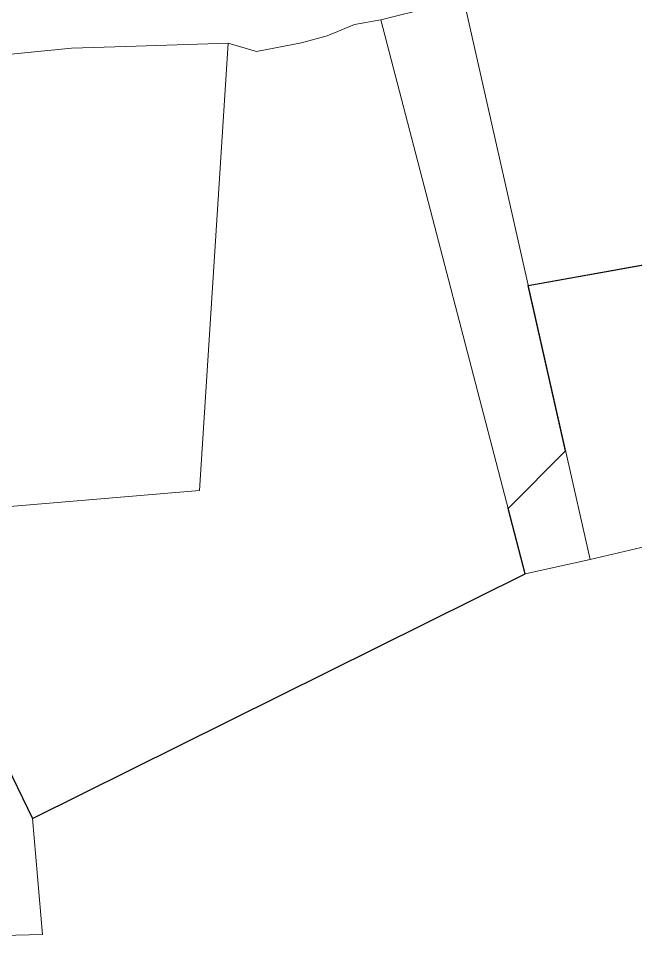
# Model space of a CAD drawing. Header units: millimetres. Extents: x 605783 to 626520, y 1302882 to 1324778.
# Drawn here: x 625326.5 to 625557.5, y 1323691.6 to 1324035 of the extents above; entities that cross this region are included whole.
import ezdxf

# ---------------------------------------------------------------- set-up
doc = ezdxf.new("R2010")
doc.units = ezdxf.units.MM
doc.layers.add('2', color=7, linetype='Continuous')
doc.layers.add('CVL_CUADCON_TIT', color=1, linetype='Continuous')

msp = doc.modelspace()

# ---------------------------------------------------------------- linework, layer by layer
at = {"layer": '2', "color": 1, "linetype": 'Continuous', "lineweight": 15}
for p, q in [((625540.48979, 1323832.41393), (625493.67779, 1324039.54793)), ((625462.16879, 1324034.44093), (625516.12179, 1323827.08793)), ((625394.23479, 1323858.17993), (625404.99779, 1324025.70893)), ((625588.09979, 1323947.71393), (625517.32479, 1323934.91893)), ((625304.58179, 1323850.69593), (625394.23479, 1323858.17993)), ((625563.81479, 1323837.86293), (625540.48979, 1323832.41393)), ((625540.48979, 1323832.41393), (625516.12179, 1323827.08793)), ((625516.12179, 1323827.08793), (625331.73479, 1323735.46393)), ((625306.19579, 1323788.21393), (625331.73479, 1323735.46393)), ((625331.73479, 1323735.46393), (625335.50679, 1323692.01093)), ((625335.50679, 1323692.01093), (625320.52879, 1323691.61093))]:
    msp.add_line(p, q, dxfattribs=at)
for points in [[(625462.16879, 1324034.44093), (625481.23679, 1324039.12993), (625493.67779, 1324039.54793)], [(625404.99779, 1324025.70893), (625415.63779, 1324022.58493), (625432.41179, 1324025.76593), (625442.07579, 1324028.49093), (625452.25779, 1324032.73393), (625462.16879, 1324034.44093)], [(625313.58179, 1324020.52293), (625346.34879, 1324023.84393), (625366.65979, 1324024.45893), (625404.99779, 1324025.70893)]]:
    msp.add_lwpolyline(points, dxfattribs=at)
at = {"layer": 'CVL_CUADCON_TIT', "color": 1, "lineweight": 30, "ltscale": 0.5}
for p, q in [((625517.32384, 1323934.91876), (625588.09979, 1323947.71393)), ((625531.30121, 1323873.07158), (625517.32384, 1323934.91876)), ((625509.76419, 1323851.52153), (625531.30121, 1323873.07158)), ((625516.12179, 1323827.08793), (625509.76419, 1323851.52153)), ((625331.73479, 1323735.46393), (625516.12179, 1323827.08793)), ((625306.19579, 1323788.21393), (625331.73479, 1323735.46393))]:
    msp.add_line(p, q, dxfattribs=at)

doc.saveas('drawing.dxf')
